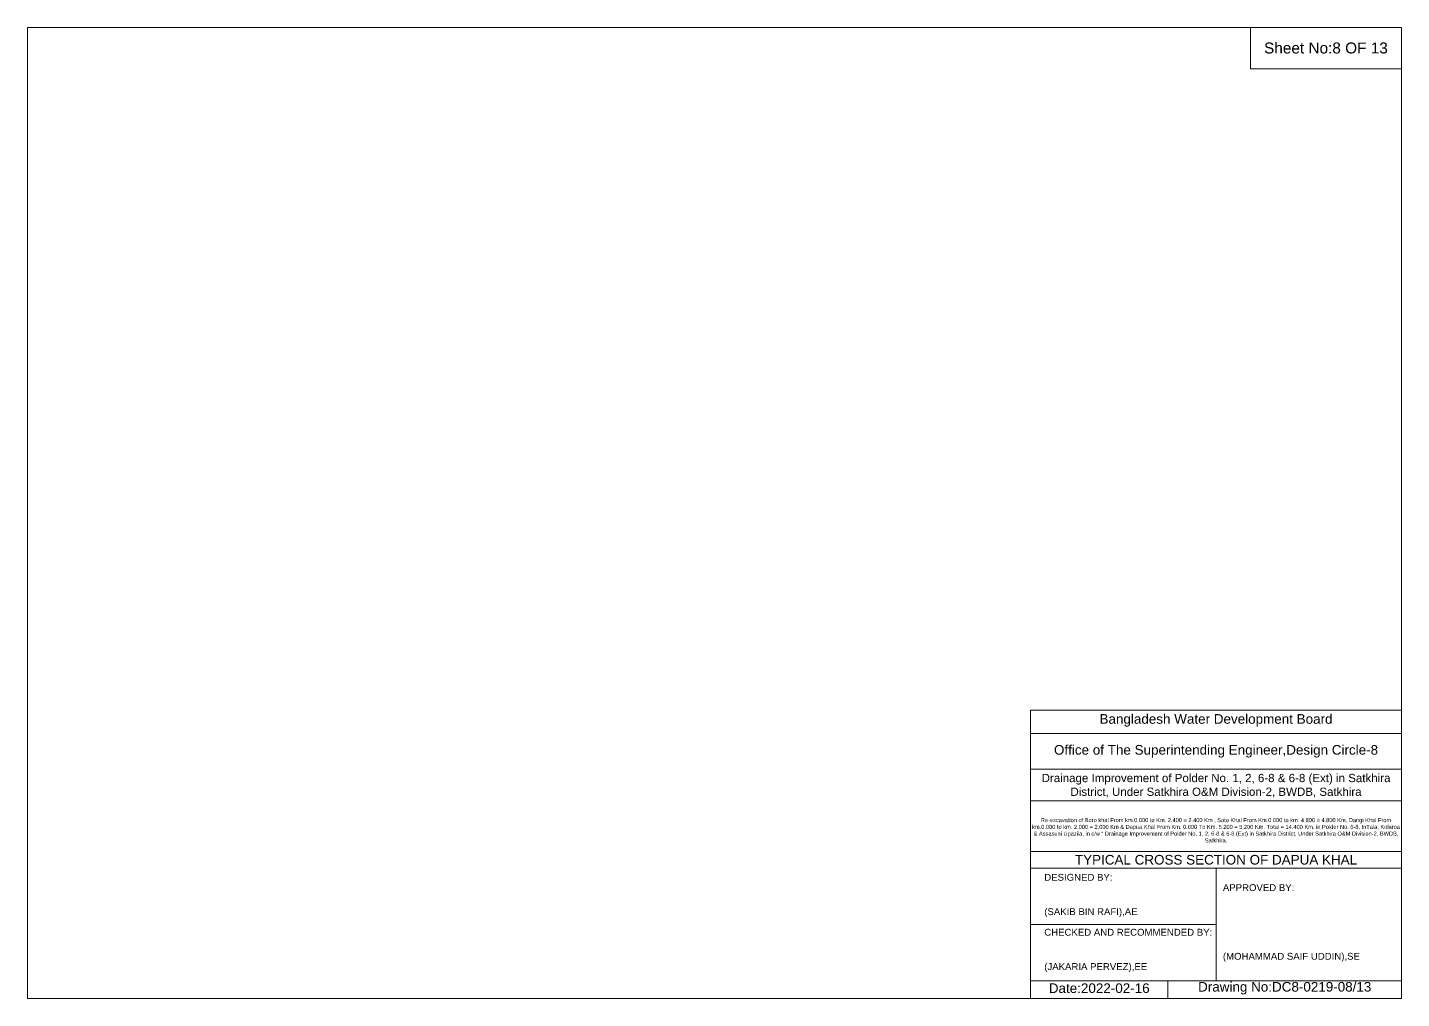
# Model space of a CAD drawing. Header units: inches. Extents: x 91000 to 538000, y -5656 to 0.
# Drawn here: x 480000 to 488000, y -5656 to 0 of the extents above; entities that cross this region are included whole.
import ezdxf

# ---------------------------------------------------------------- set-up
doc = ezdxf.new("R2010")
doc.units = ezdxf.units.IN
doc.header["$LTSCALE"] = 7
doc.header["$MEASUREMENT"] = 0
doc.layers.add('Cross Section Labels', color=7, linetype='Continuous', lineweight=9)
doc.styles.get("Standard").update_dxf_attribs({"font": 'arial.ttf'})

msp = doc.modelspace()

# ---------------------------------------------------------------- linework, layer by layer
at = {"layer": 'Cross Section Labels'}
for points in [[(480000, 0), (488000, 0), (488000, -5656), (480000, -5656)], [(487120, 0), (488000, 0), (488000, -240), (487120, -240)]]:
    msp.add_lwpolyline(points, close=True, dxfattribs=at)
for points in [[(485840, -5656), (485840, -3976), (488000, -3976)], [(485840, -4112), (488000, -4112)], [(485840, -4320), (488000, -4320)], [(485840, -4504), (488000, -4504)], [(485840, -4800), (488000, -4800)], [(485840, -4896), (488000, -4896)], [(486920, -4896), (486920, -5552)], [(485840, -5224), (486920, -5224)], [(485840, -5552), (488000, -5552)], [(486640, -5552), (486640, -5656)]]:
    msp.add_lwpolyline(points, dxfattribs=at)

# ---------------------------------------------------------------- texts
at = {"layer": 'Cross Section Labels', "attachment_point": 5}
for s, insert, char_height in [('Sheet No:8 OF 13', (487560, -120), 64), ('Bangladesh Water Development Board', (486920, -4036), 56), ('Office of The Superintending Engineer,Design Circle-8', (486920, -4216), 56)]:
    msp.add_mtext(s, dxfattribs=dict(at, insert=insert, char_height=char_height))
at = {"layer": 'Cross Section Labels'}
for s, insert, char_height, width, attachment_point in [('Drainage Improvement of Polder No. 1, 2, 6-8 & 6-8 (Ext) in Satkhira District, Under Satkhira O&M Division-2, BWDB, Satkhira', (486920, -4416), 48, 2240, 5), ('Re-excavation of Boro khal From km.0.000 to Km. 2.400 = 2.400 Km , Soto Khal From Km.0.000 to km. 4.800 = 4.800 Km, Dangi Khal From km.0.000 to km. 2.000 = 2.000 Km & Dapua Khal From Km. 0.000 To Km. 5.200 = 5.200 Km. Total = 14.400 Km. in Polder No. 6-8, InTala, Kolaroa & Assasuni Upazila, in c/w “ Drainage Improvement of Polder No. 1, 2, 6-8 & 6-8 (Ext) in Satkhira District, Under Satkhira O&M Division-2, BWDB, Satkhira.', (486920, -4676), 23.56497918, 2160, 5), ('TYPICAL CROSS SECTION OF DAPUA KHAL', (486920, -4848), 56, 2240, 5), ('DESIGNED BY:^J^J^J(SAKIB BIN RAFI),AE', (485920, -5056), 40, 1120, 4), ('APPROVED BY:^J^J^J^J^J^J(MOHAMMAD SAIF UDDIN),SE', (486960, -5216), 40, 1120, 4), ('CHECKED AND RECOMMENDED BY:^J^J^J(JAKARIA PERVEZ),EE', (485920, -5376), 40, 1120, 4), ('Date:2022-02-16', (486240, -5596), 56, 1120, 5), ('Drawing No:DC8-0219-08/13', (487320, -5596), 56, 1760, 5)]:
    msp.add_mtext(s, dxfattribs=dict(at, insert=insert, char_height=char_height, width=width, attachment_point=attachment_point))

doc.saveas('drawing.dxf')
